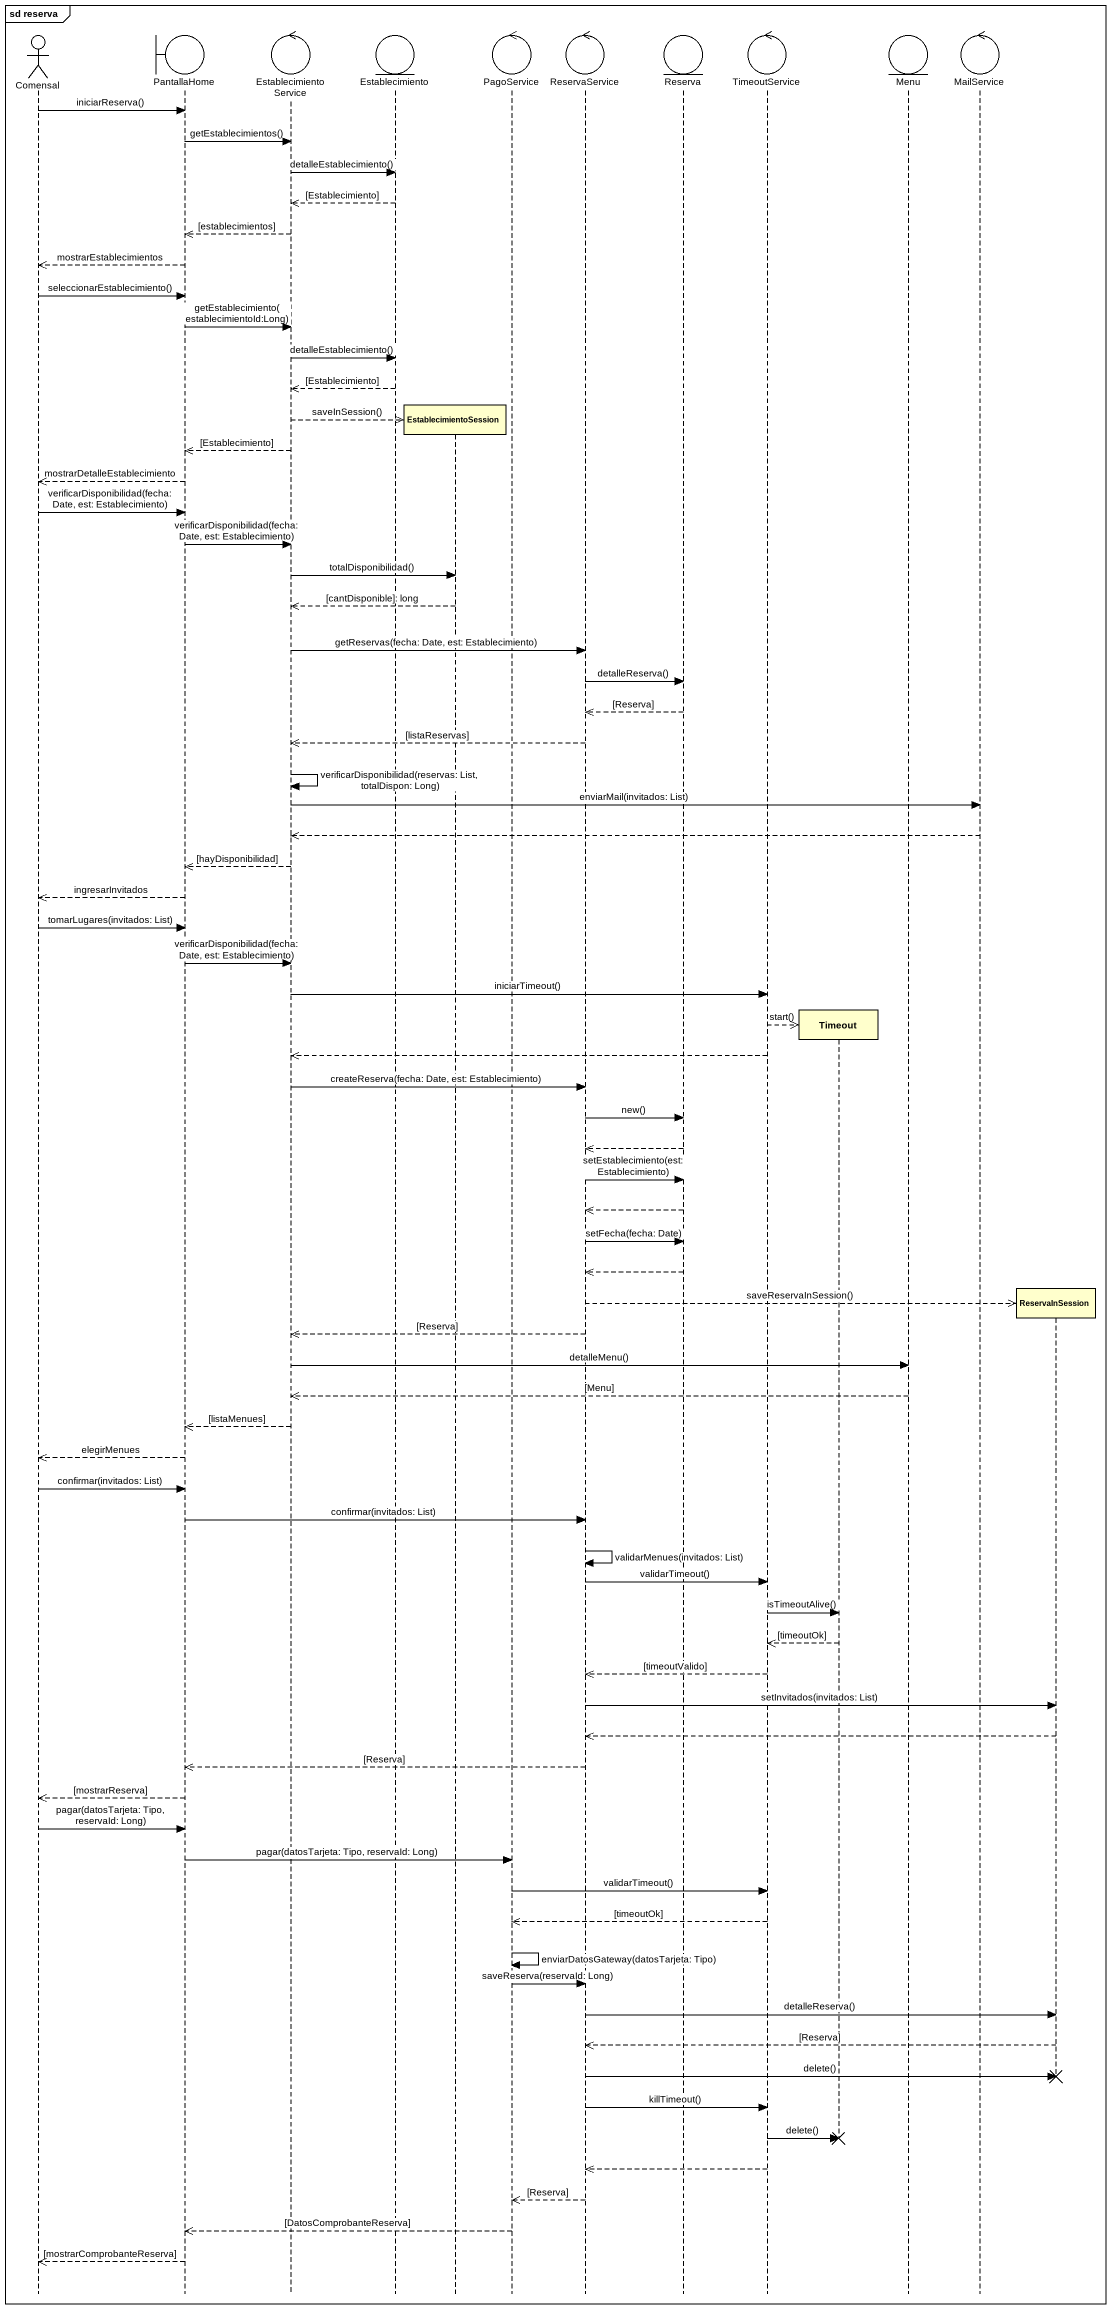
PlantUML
@startuml
mainframe sd reserva
hide footbox
actor Comensal
boundary PantallaHome
control EstablecimientoService
entity Establecimiento
participant EstablecimientoSession
control PagoService
control ReservaService
entity Reserva
control TimeoutService
participant Timeout
entity Menu
control MailService
participant ReservaInSession

Comensal -> PantallaHome : iniciarReserva()
PantallaHome -> EstablecimientoService : getEstablecimientos()
EstablecimientoService -> Establecimiento : detalleEstablecimiento()
Establecimiento -->> EstablecimientoService : [Establecimiento]
EstablecimientoService -->> PantallaHome : [establecimientos]
PantallaHome -->> Comensal : mostrarEstablecimientos
Comensal -> PantallaHome : seleccionarEstablecimiento()
PantallaHome -> EstablecimientoService : getEstablecimiento(establecimientoId:Long)
EstablecimientoService -> Establecimiento : detalleEstablecimiento()
Establecimiento -->> EstablecimientoService : [Establecimiento]
EstablecimientoService -->> EstablecimientoSession ** : saveInSession()
EstablecimientoService -->> PantallaHome : [Establecimiento]
PantallaHome -->> Comensal : mostrarDetalleEstablecimiento
Comensal -> PantallaHome : verificarDisponibilidad(fecha: Date, est: Establecimiento)
PantallaHome -> EstablecimientoService : verificarDisponibilidad(fecha: Date, est: Establecimiento)
EstablecimientoService -> EstablecimientoSession : totalDisponibilidad()
EstablecimientoSession -->> EstablecimientoService : [cantDisponible]: long
EstablecimientoService -> ReservaService : getReservas(fecha: Date, est: Establecimiento)
ReservaService -> Reserva : detalleReserva()
Reserva -->> ReservaService : [Reserva]
ReservaService -->> EstablecimientoService : [listaReservas]
EstablecimientoService -> EstablecimientoService : verificarDisponibilidad(reservas: List, totalDispon: Long)
EstablecimientoService -> MailService : enviarMail(invitados: List)
MailService -->> EstablecimientoService
EstablecimientoService -->> PantallaHome : [hayDisponibilidad]
PantallaHome -->> Comensal : ingresarInvitados
Comensal -> PantallaHome : tomarLugares(invitados: List)
PantallaHome -> EstablecimientoService : verificarDisponibilidad(fecha: Date, est: Establecimiento)
EstablecimientoService -> TimeoutService : iniciarTimeout()
TimeoutService -->> Timeout ** : start()
TimeoutService -->> EstablecimientoService
EstablecimientoService -> ReservaService : createReserva(fecha: Date, est: Establecimiento)
ReservaService -> Reserva : new()
Reserva -->> ReservaService
ReservaService -> Reserva : setEstablecimiento(est: Establecimiento)
Reserva -->> ReservaService
ReservaService -> Reserva : setFecha(fecha: Date)
Reserva -->> ReservaService
ReservaService -->> ReservaInSession ** : saveReservaInSession()
ReservaService -->> EstablecimientoService : [Reserva]
EstablecimientoService -> Menu : detalleMenu()
Menu -->> EstablecimientoService : [Menu]
EstablecimientoService -->> PantallaHome : [listaMenues]
PantallaHome -->> Comensal : elegirMenues
Comensal -> PantallaHome : confirmar(invitados: List)
PantallaHome -> ReservaService : confirmar(invitados: List)
ReservaService -> ReservaService : validarMenues(invitados: List)
ReservaService -> TimeoutService : validarTimeout()
TimeoutService -> Timeout : isTimeoutAlive()
Timeout -->> TimeoutService : [timeoutOk]
TimeoutService -->> ReservaService : [timeoutValido]
ReservaService -> ReservaInSession : setInvitados(invitados: List)
ReservaInSession -->> ReservaService
ReservaService -->> PantallaHome : [Reserva]
PantallaHome -->> Comensal : [mostrarReserva]
Comensal -> PantallaHome : pagar(datosTarjeta: Tipo, reservaId: Long)
PantallaHome -> PagoService : pagar(datosTarjeta: Tipo, reservaId: Long)
PagoService -> TimeoutService : validarTimeout()
TimeoutService -->> PagoService : [timeoutOk]
PagoService -> PagoService : enviarDatosGateway(datosTarjeta: Tipo)
PagoService -> ReservaService : saveReserva(reservaId: Long)
ReservaService -> ReservaInSession : detalleReserva()
ReservaInSession -->> ReservaService : [Reserva]
ReservaService -> ReservaInSession !! : delete()
ReservaService -> TimeoutService : killTimeout()
TimeoutService -> Timeout !! : delete()
TimeoutService -->> ReservaService
ReservaService -->> PagoService : [Reserva]
PagoService -->> PantallaHome : [DatosComprobanteReserva]
PantallaHome -->> Comensal : [mostrarComprobanteReserva]
@enduml
